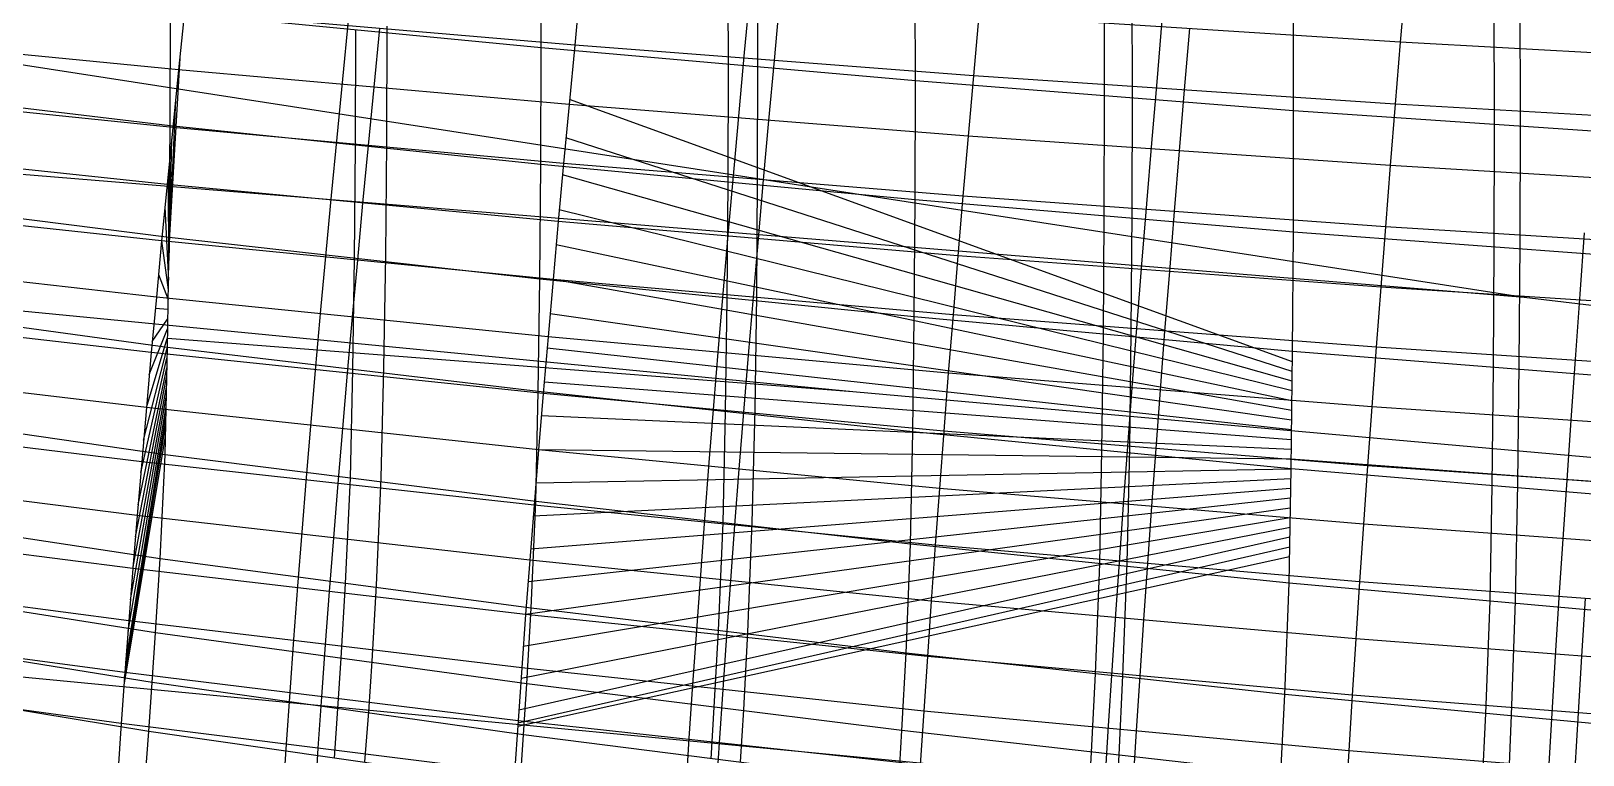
# Model space of a CAD drawing. Extents: x -530 to 530, y -2 to 255.
# Drawn here: x -352.3 to -270.1, y 89.9 to 128.3 of the extents above; entities that cross this region are included whole.
import ezdxf

# ---------------------------------------------------------------- set-up
doc = ezdxf.new("R2010")
doc.units = 0
doc.header["$MEASUREMENT"] = 0
doc.layers.add('default', color=7, linetype='Continuous')

msp = doc.modelspace()

# ---------------------------------------------------------------- linework, layer by layer
at = {"layer": 'default', "color": 8, "linetype": 'Continuous'}
for p, q in [((-273.215, 114.128, 431.391), (-417.13, 136.417, 292.854)), ((-273.215, 114.128, 431.391), (-378.373, 122.759, 260.312)), ((-308.784, 109.134, 193.007), (-363.407, 114.438, 129.451)), ((-37.062, 85.96, 735.422), (-273.215, 114.128, 431.391)), ((-308.784, 109.134, 193.007), (-345.081, 111.957, 117.207)), ((-199.376, 99.367, 361.338), (-308.784, 109.134, 193.007)), ((-251.225, 103, 167.175), (-285.551, 105.557, 83.79))]:
    msp.add_line(p, q, dxfattribs=at)
at = {"layer": 'default', "color": 3, "linetype": 'Continuous'}
for p, q in [((-325.287, 127.362, 105.191), (-325.3, 133.629, 104.676)), ((-305.461, 125.625, 94.022), (-305.475, 132.031, 93.493)), ((-285.425, 124.037, 82.592), (-285.439, 130.569, 82.05)), ((-344.943, 123.236, 116.528), (-344.922, 129.267, 116.085)), ((-325.287, 127.362, 105.191), (-344.922, 129.267, 116.085)), ((-325.305, 121.186, 105.647), (-325.287, 127.362, 105.191)), ((-305.461, 125.625, 94.022), (-325.287, 127.362, 105.191)), ((-344.943, 123.236, 116.528), (-363.262, 125.424, 128.789)), ((-305.476, 119.313, 94.489), (-305.461, 125.625, 94.022)), ((-285.425, 124.037, 82.592), (-305.461, 125.625, 94.022)), ((-285.439, 117.599, 83.069), (-285.425, 124.037, 82.592)), ((-264.152, 122.575, 72.749), (-285.425, 124.037, 82.592)), ((-344.998, 117.306, 116.912), (-344.943, 123.236, 116.528)), ((-325.305, 121.186, 105.647), (-344.943, 123.236, 116.528)), ((-325.357, 115.112, 106.04), (-325.305, 121.186, 105.647)), ((-305.476, 119.313, 94.489), (-325.305, 121.186, 105.647)), ((-344.998, 117.306, 116.912), (-363.32, 119.648, 129.162)), ((-305.524, 113.105, 94.891), (-305.476, 119.313, 94.489)), ((-285.439, 117.599, 83.069), (-305.476, 119.313, 94.489)), ((-285.483, 111.268, 83.478), (-285.439, 117.599, 83.069)), ((-264.164, 116.022, 73.237), (-285.439, 117.599, 83.069)), ((-345.089, 111.488, 117.233), (-344.998, 117.306, 116.912)), ((-325.357, 115.112, 106.04), (-344.998, 117.306, 116.912)), ((-325.442, 109.153, 106.368), (-325.357, 115.112, 106.04)), ((-305.524, 113.105, 94.891), (-325.357, 115.112, 106.04)), ((-345.089, 111.488, 117.233), (-363.415, 113.981, 129.476)), ((-305.604, 107.015, 95.225), (-305.524, 113.105, 94.891)), ((-285.483, 111.268, 83.478), (-305.524, 113.105, 94.891)), ((-345.217, 105.799, 117.487), (-345.089, 111.488, 117.233)), ((-325.442, 109.153, 106.368), (-345.089, 111.488, 117.233)), ((-285.557, 105.057, 83.817), (-285.483, 111.268, 83.478)), ((-264.205, 109.578, 73.654), (-285.483, 111.268, 83.478)), ((-325.565, 103.325, 106.625), (-325.442, 109.153, 106.368)), ((-305.604, 107.015, 95.225), (-325.442, 109.153, 106.368)), ((-345.217, 105.799, 117.487), (-363.548, 108.44, 129.725)), ((-305.719, 101.059, 95.485), (-305.604, 107.015, 95.225)), ((-285.557, 105.057, 83.817), (-305.604, 107.015, 95.225)), ((-345.483, 100.276, 117.521), (-345.217, 105.799, 117.487)), ((-325.565, 103.325, 106.625), (-345.217, 105.799, 117.487)), ((-285.665, 98.982, 84.079), (-285.557, 105.057, 83.817)), ((-264.274, 103.255, 73.997), (-285.557, 105.057, 83.817)), ((-345.483, 100.276, 117.521), (-363.824, 103.061, 129.766)), ((-325.819, 97.669, 106.652), (-325.565, 103.325, 106.625)), ((-305.719, 101.059, 95.485), (-325.565, 103.325, 106.625)), ((-305.96, 95.277, 95.504), (-305.719, 101.059, 95.485)), ((-285.665, 98.982, 84.079), (-305.719, 101.059, 95.485)), ((-345.73, 96.357, 117.456), (-345.483, 100.276, 117.521)), ((-325.819, 97.669, 106.652), (-345.483, 100.276, 117.521)), ((-345.73, 96.357, 117.456), (-364.079, 99.244, 129.712)), ((-285.891, 93.084, 84.09), (-285.665, 98.982, 84.079)), ((-264.373, 97.071, 74.262), (-285.665, 98.982, 84.079)), ((-326.056, 93.653, 106.577), (-325.819, 97.669, 106.652)), ((-305.96, 95.277, 95.504), (-325.819, 97.669, 106.652)), ((-345.903, 93.72, 117.403), (-364.258, 96.677, 129.665)), ((-345.903, 93.72, 117.403), (-345.73, 96.357, 117.456)), ((-326.056, 93.653, 106.577), (-345.73, 96.357, 117.456)), ((-306.185, 91.172, 95.42), (-305.96, 95.277, 95.504)), ((-285.891, 93.084, 84.09), (-305.96, 95.277, 95.504)), ((-346.084, 91.123, 117.334), (-364.445, 94.148, 129.604)), ((-346.084, 91.123, 117.334), (-345.903, 93.72, 117.403)), ((-326.222, 90.953, 106.517), (-345.903, 93.72, 117.403)), ((-326.222, 90.953, 106.517), (-326.056, 93.653, 106.577)), ((-306.185, 91.172, 95.42), (-326.056, 93.653, 106.577)), ((-286.102, 88.897, 83.996), (-285.891, 93.084, 84.09)), ((-264.584, 91.066, 74.266), (-285.891, 93.084, 84.09)), ((-346.275, 88.565, 117.247), (-346.084, 91.123, 117.334)), ((-326.396, 88.292, 106.441), (-346.084, 91.123, 117.334)), ((-326.396, 88.292, 106.441), (-326.222, 90.953, 106.517)), ((-306.342, 88.411, 95.353), (-326.222, 90.953, 106.517)), ((-306.342, 88.411, 95.353), (-306.185, 91.172, 95.42)), ((-286.102, 88.897, 83.996), (-306.185, 91.172, 95.42))]:
    msp.add_line(p, q, dxfattribs=at)
at = {"layer": 'default', "color": 7, "linetype": 'Continuous'}
for p, q in [((-315.374, 126.494, 99.606), (-315.388, 132.83, 99.084)), ((-295.443, 124.831, 88.307), (-295.457, 131.3, 87.771)), ((-312.658, 129.886, 55.221), (-312.955, 126.692, 54.907)), ((-274.789, 123.306, 77.67), (-274.803, 129.897, 77.122)), ((-335.124, 122.211, 111.088), (-335.105, 128.314, 110.638)), ((-333.854, 128.387, 67.625), (-334.16, 125.282, 67.343)), ((-290.941, 128.39, 43.262), (-291.219, 125.135, 42.931)), ((-312.955, 126.692, 54.907), (-313.244, 123.521, 54.607)), ((-315.391, 120.249, 100.068), (-315.374, 126.494, 99.606)), ((-334.16, 125.282, 67.343), (-334.458, 122.199, 67.072)), ((-291.219, 125.135, 42.931), (-291.49, 121.903, 42.615)), ((-295.458, 118.456, 88.779), (-295.443, 124.831, 88.307)), ((-313.244, 123.521, 54.607), (-313.526, 120.372, 54.32)), ((-274.802, 116.811, 78.153), (-274.789, 123.306, 77.67)), ((-335.177, 116.209, 111.476), (-335.124, 122.211, 111.088)), ((-334.458, 122.199, 67.072), (-334.748, 119.142, 66.812)), ((-291.49, 121.903, 42.615), (-291.754, 118.693, 42.311)), ((-315.44, 114.108, 100.465), (-315.391, 120.249, 100.068)), ((-313.526, 120.372, 54.32), (-313.8, 117.25, 54.044)), ((-334.748, 119.142, 66.812), (-335.03, 116.109, 66.566)), ((-295.503, 112.186, 89.185), (-295.458, 118.456, 88.779)), ((-291.754, 118.693, 42.311), (-292.011, 115.511, 42.019)), ((-313.8, 117.25, 54.044), (-314.066, 114.153, 53.781)), ((-274.844, 110.423, 78.566), (-274.802, 116.811, 78.153)), ((-335.03, 116.109, 66.566), (-335.302, 113.103, 66.332)), ((-335.266, 110.321, 111.8), (-335.177, 116.209, 111.476)), ((-292.011, 115.511, 42.019), (-292.261, 112.355, 41.742)), ((-315.523, 108.084, 100.796), (-315.44, 114.108, 100.465)), ((-314.066, 114.153, 53.781), (-314.324, 111.083, 53.533)), ((-335.302, 113.103, 66.332), (-335.566, 110.128, 66.112)), ((-295.58, 106.036, 89.521), (-295.503, 112.186, 89.185)), ((-292.261, 112.355, 41.742), (-292.502, 109.226, 41.48)), ((-314.324, 111.083, 53.533), (-314.573, 108.045, 53.299)), ((-335.391, 104.562, 112.056), (-335.266, 110.321, 111.8)), ((-274.915, 104.156, 78.907), (-274.844, 110.423, 78.566)), ((-335.566, 110.128, 66.112), (-335.819, 107.184, 65.908)), ((-292.502, 109.226, 41.48), (-292.735, 106.13, 41.232)), ((-315.642, 102.192, 101.055), (-315.523, 108.084, 100.796)), ((-314.573, 108.045, 53.299), (-314.813, 105.038, 53.08)), ((-335.819, 107.184, 65.908), (-336.062, 104.271, 65.718)), ((-292.735, 106.13, 41.232), (-292.959, 103.065, 41)), ((-295.692, 100.02, 89.782), (-295.58, 106.036, 89.521)), ((-335.651, 98.972, 112.086), (-335.391, 104.562, 112.056)), ((-314.813, 105.038, 53.08), (-315.042, 102.063, 52.878)), ((-336.062, 104.271, 65.718), (-336.296, 101.393, 65.541)), ((-275.019, 98.026, 79.17), (-274.915, 104.156, 78.907)), ((-292.959, 103.065, 41), (-293.175, 100.033, 40.786)), ((-315.889, 96.473, 101.078), (-315.642, 102.192, 101.055)), ((-315.042, 102.063, 52.878), (-315.263, 99.124, 52.689)), ((-336.296, 101.393, 65.541), (-336.518, 98.548, 65.382)), ((-295.925, 94.18, 89.797), (-295.692, 100.02, 89.782)), ((-293.175, 100.033, 40.786), (-293.382, 97.038, 40.585)), ((-335.893, 95.005, 112.017), (-335.651, 98.972, 112.086)), ((-315.263, 99.124, 52.689), (-315.473, 96.219, 52.518)), ((-336.518, 98.548, 65.382), (-336.729, 95.741, 65.24)), ((-275.238, 92.075, 79.178), (-275.019, 98.026, 79.17)), ((-269.985, 98.169, 30.705), (-270.177, 95.122, 30.494)), ((-293.382, 97.038, 40.585), (-293.578, 94.077, 40.403)), ((-316.12, 92.412, 100.999), (-315.889, 96.473, 101.078)), ((-315.473, 96.219, 52.518), (-315.672, 93.352, 52.365)), ((-336.729, 95.741, 65.24), (-336.929, 92.969, 65.112)), ((-336.063, 92.337, 111.96), (-335.893, 95.005, 112.017)), ((-270.177, 95.122, 30.494), (-270.359, 92.11, 30.302)), ((-296.143, 90.034, 89.708), (-295.925, 94.18, 89.797)), ((-293.578, 94.077, 40.403), (-293.765, 91.156, 40.24)), ((-336.929, 92.969, 65.112), (-337.117, 90.239, 65.004)), ((-315.672, 93.352, 52.365), (-315.862, 90.522, 52.228)), ((-336.24, 89.708, 111.887), (-336.063, 92.337, 111.96)), ((-316.282, 89.682, 100.935), (-316.12, 92.412, 100.999)), ((-270.359, 92.11, 30.302), (-270.532, 89.138, 30.129)), ((-275.442, 87.85, 79.08), (-275.238, 92.075, 79.178)), ((-315.862, 90.522, 52.228), (-316.039, 87.734, 52.11)), ((-293.765, 91.156, 40.24), (-293.942, 88.271, 40.093)), ((-337.117, 90.239, 65.004), (-337.29, 87.549, 64.916)), ((-296.296, 87.246, 89.637), (-296.143, 90.034, 89.708))]:
    msp.add_line(p, q, dxfattribs=at)
at = {"layer": 'default', "color": 4, "linetype": 'Continuous'}
for p, q in [((-313.806, 126.705, 102.309), (-313.82, 133.07, 101.784)), ((-293.97, 125.051, 91.108), (-293.984, 131.549, 90.569)), ((-314.23, 130.335, 52.206), (-314.529, 127.128, 51.889)), ((-273.413, 123.535, 80.572), (-273.427, 130.156, 80.021)), ((-335.515, 128.82, 64.735), (-335.822, 125.703, 64.45)), ((-333.475, 122.381, 113.692), (-333.455, 128.516, 113.24)), ((-292.401, 128.837, 40.157), (-292.682, 125.569, 39.823)), ((-344.442, 126.822, 73.704), (-345.001, 117.129, 116.922)), ((-314.529, 127.128, 51.889), (-314.82, 123.944, 51.587)), ((-313.824, 120.429, 102.773), (-313.806, 126.705, 102.309)), ((-335.822, 125.703, 64.45), (-336.122, 122.608, 64.176)), ((-293.986, 118.644, 91.583), (-293.97, 125.051, 91.108)), ((-292.682, 125.569, 39.823), (-292.954, 122.324, 39.504)), ((-344.663, 124.62, 73.513), (-345.011, 116.612, 116.948)), ((-285.489, 110.73, 83.508), (-323.789, 124.633, 61.062)), ((-314.82, 123.944, 51.587), (-315.103, 120.784, 51.296)), ((-273.427, 117.007, 81.058), (-273.413, 123.535, 80.572)), ((-344.87, 122.547, 73.335), (-345.02, 116.095, 116.974)), ((-336.122, 122.608, 64.176), (-336.415, 119.539, 63.915)), ((-285.497, 110.213, 83.533), (-323.979, 122.6, 60.879)), ((-333.529, 116.345, 114.083), (-333.475, 122.381, 113.692)), ((-292.954, 122.324, 39.504), (-293.219, 119.103, 39.198)), ((-345.049, 120.733, 73.184), (-345.03, 115.578, 117)), ((-285.504, 109.695, 83.559), (-324.162, 120.628, 60.704)), ((-315.103, 120.784, 51.296), (-315.38, 117.649, 51.018)), ((-313.874, 114.253, 103.173), (-313.824, 120.429, 102.773)), ((-336.415, 119.539, 63.915), (-336.698, 116.493, 63.666)), ((-345.224, 118.929, 73.039), (-345.04, 115.06, 117.026)), ((-285.512, 109.178, 83.584), (-324.332, 118.773, 60.543)), ((-294.032, 112.339, 91.991), (-293.986, 118.644, 91.583)), ((-293.219, 119.103, 39.198), (-293.479, 115.908, 38.904)), ((-315.38, 117.649, 51.018), (-315.648, 114.538, 50.753)), ((-345.397, 117.13, 72.895), (-345.049, 114.543, 117.052)), ((-285.519, 108.661, 83.61), (-324.498, 116.929, 60.388)), ((-273.47, 110.584, 81.473), (-273.427, 117.007, 81.058)), ((-270.027, 117.561, 29.089), (-270.267, 114.311, 28.781)), ((-336.698, 116.493, 63.666), (-336.973, 113.473, 63.43)), ((-333.618, 110.42, 114.41), (-333.529, 116.345, 114.083)), ((-345.564, 115.346, 72.76), (-345.059, 114.026, 117.078)), ((-293.479, 115.908, 38.904), (-293.73, 112.737, 38.625)), ((-285.527, 108.144, 83.635), (-324.663, 115.089, 60.236)), ((-315.648, 114.538, 50.753), (-315.907, 111.454, 50.502)), ((-270.267, 114.311, 28.781), (-270.5, 111.086, 28.487)), ((-345.73, 113.568, 72.627), (-345.069, 113.509, 117.104)), ((-336.973, 113.473, 63.43), (-337.238, 110.483, 63.208)), ((-313.958, 108.192, 103.507), (-313.874, 114.253, 103.173)), ((-345.892, 111.803, 72.499), (-345.079, 112.992, 117.13)), ((-285.535, 107.626, 83.661), (-324.822, 113.266, 60.091)), ((-293.73, 112.737, 38.625), (-293.973, 109.594, 38.36)), ((-346.205, 108.303, 72.259), (-345.098, 111.957, 117.182)), ((-346.05, 110.05, 72.378), (-345.088, 112.475, 117.156)), ((-294.11, 106.151, 92.33), (-294.032, 112.339, 91.991)), ((-346.355, 106.574, 72.149), (-345.108, 111.44, 117.208)), ((-285.542, 107.109, 83.686), (-324.98, 111.448, 59.95)), ((-315.907, 111.454, 50.502), (-316.159, 108.4, 50.266)), ((-270.5, 111.086, 28.487), (-270.725, 107.888, 28.209)), ((-346.646, 103.145, 71.939), (-345.127, 110.406, 117.26)), ((-346.502, 104.853, 72.041), (-345.117, 110.923, 117.234)), ((-337.238, 110.483, 63.208), (-337.494, 107.522, 63.001)), ((-333.77, 104.573, 114.685), (-333.618, 110.42, 114.41)), ((-273.543, 104.278, 81.817), (-273.47, 110.584, 81.473)), ((-346.922, 99.763, 71.751), (-345.147, 109.371, 117.312)), ((-346.785, 101.451, 71.844), (-345.137, 109.889, 117.286)), ((-285.55, 106.592, 83.712), (-325.134, 109.644, 59.813)), ((-293.973, 109.594, 38.36), (-294.208, 106.482, 38.109)), ((-347.052, 98.097, 71.669), (-345.156, 108.854, 117.339)), ((-347.302, 94.793, 71.516), (-345.176, 107.82, 117.391)), ((-347.179, 96.438, 71.59), (-345.166, 108.337, 117.365)), ((-285.557, 106.075, 83.737), (-325.284, 107.851, 59.683)), ((-316.159, 108.4, 50.266), (-316.4, 105.377, 50.045)), ((-314.105, 102.21, 103.784), (-313.958, 108.192, 103.507)), ((-270.725, 107.888, 28.209), (-270.943, 104.722, 27.946)), ((-347.362, 93.979, 71.482), (-345.185, 107.303, 117.417)), ((-337.494, 107.522, 63.001), (-337.738, 104.593, 62.809)), ((-347.391, 93.579, 71.466), (-345.195, 106.785, 117.443)), ((-285.565, 105.557, 83.763), (-325.432, 106.065, 59.556)), ((-294.208, 106.482, 38.109), (-294.434, 103.4, 37.875)), ((-294.251, 100.044, 92.609), (-294.11, 106.151, 92.33)), ((-316.4, 105.377, 50.045), (-316.631, 102.385, 49.84)), ((-337.738, 104.593, 62.809), (-337.975, 101.698, 62.631)), ((-334.016, 98.876, 114.707), (-333.77, 104.573, 114.685)), ((-285.58, 104.523, 83.814), (-325.715, 102.538, 59.324)), ((-285.572, 105.04, 83.789), (-325.575, 104.298, 59.439)), ((-270.943, 104.722, 27.946), (-271.152, 101.588, 27.699)), ((-285.587, 104.005, 83.84), (-325.852, 100.792, 59.214)), ((-273.677, 98.056, 82.098), (-273.543, 104.278, 81.817)), ((-285.602, 102.971, 83.891), (-326.114, 97.334, 59.013)), ((-285.595, 103.488, 83.865), (-325.984, 99.06, 59.112)), ((-294.434, 103.4, 37.875), (-294.651, 100.352, 37.658)), ((-285.61, 102.454, 83.916), (-326.237, 95.631, 58.924)), ((-316.631, 102.385, 49.84), (-316.855, 99.429, 49.649)), ((-314.337, 96.381, 103.799), (-314.105, 102.21, 103.784)), ((-337.975, 101.698, 62.631), (-338.199, 98.833, 62.47)), ((-285.625, 101.419, 83.967), (-326.476, 92.254, 58.759)), ((-285.617, 101.936, 83.942), (-326.359, 93.935, 58.839)), ((-271.152, 101.588, 27.699), (-271.353, 98.487, 27.47)), ((-285.64, 100.385, 84.018), (-326.536, 91.379, 58.72)), ((-285.633, 100.902, 83.993), (-326.523, 91.568, 58.728)), ((-294.651, 100.352, 37.658), (-294.86, 97.339, 37.456)), ((-294.468, 94.093, 92.615), (-294.251, 100.044, 92.609)), ((-338.199, 98.833, 62.47), (-338.412, 96.006, 62.325)), ((-334.246, 94.853, 114.629), (-334.016, 98.876, 114.707)), ((-316.855, 99.429, 49.649), (-317.067, 96.503, 49.476)), ((-273.878, 91.992, 82.097), (-273.677, 98.056, 82.098)), ((-271.353, 98.487, 27.47), (-271.547, 95.422, 27.257)), ((-294.86, 97.339, 37.456), (-295.059, 94.357, 37.272)), ((-317.067, 96.503, 49.476), (-317.268, 93.616, 49.32)), ((-314.555, 92.265, 103.711), (-314.337, 96.381, 103.799)), ((-338.412, 96.006, 62.325), (-338.615, 93.213, 62.196)), ((-271.547, 95.422, 27.257), (-271.731, 92.389, 27.062)), ((-334.424, 92.166, 114.561), (-334.246, 94.853, 114.629)), ((-295.059, 94.357, 37.272), (-295.247, 91.416, 37.106)), ((-294.672, 89.891, 92.518), (-294.468, 94.093, 92.615)), ((-338.615, 93.213, 62.196), (-338.805, 90.457, 62.086)), ((-317.268, 93.616, 49.32), (-317.46, 90.764, 49.181)), ((-334.63, 89.515, 114.446), (-334.424, 92.166, 114.561)), ((-314.725, 89.515, 103.636), (-314.555, 92.265, 103.711)), ((-271.731, 92.389, 27.062), (-271.905, 89.397, 26.887)), ((-295.247, 91.416, 37.106), (-295.426, 88.509, 36.958)), ((-274.067, 87.71, 81.991), (-273.878, 91.992, 82.097)), ((-338.805, 90.457, 62.086), (-338.982, 87.735, 61.998)), ((-317.46, 90.764, 49.181), (-317.639, 87.95, 49.062)), ((-294.832, 87.083, 92.436), (-294.672, 89.891, 92.518))]:
    msp.add_line(p, q, dxfattribs=at)
at = {"layer": 'default', "color": 5, "linetype": 'Continuous'}
for p, q in [((-279.5, 130.977, 38.065), (-279.776, 127.673, 37.714)), ((-323.21, 130.665, 61.633), (-323.516, 127.503, 61.328)), ((-344.192, 129.271, 73.922), (-344.505, 126.2, 73.648)), ((-323.516, 127.503, 61.328), (-344.192, 129.271, 73.922)), ((-302.106, 129.108, 48.809), (-302.394, 125.882, 48.487)), ((-279.776, 127.673, 37.714), (-302.106, 129.108, 48.809)), ((-344.505, 126.2, 73.648), (-364.888, 128.21, 86.05)), ((-323.516, 127.503, 61.328), (-323.815, 124.363, 61.037)), ((-302.394, 125.882, 48.487), (-323.516, 127.503, 61.328)), ((-279.776, 127.673, 37.714), (-280.045, 124.388, 37.375)), ((-256.058, 126.358, 28.897), (-279.776, 127.673, 37.714)), ((-344.505, 126.2, 73.648), (-344.811, 123.151, 73.386)), ((-323.815, 124.363, 61.037), (-344.505, 126.2, 73.648)), ((-302.394, 125.882, 48.487), (-302.674, 122.679, 48.178)), ((-280.045, 124.388, 37.375), (-302.394, 125.882, 48.487)), ((-344.811, 123.151, 73.386), (-365.206, 125.234, 85.804)), ((-323.815, 124.363, 61.037), (-324.105, 121.246, 60.758)), ((-302.674, 122.679, 48.178), (-323.815, 124.363, 61.037)), ((-280.045, 124.388, 37.375), (-280.307, 121.127, 37.051)), ((-256.304, 123.02, 28.542), (-280.045, 124.388, 37.375)), ((-344.811, 123.151, 73.386), (-345.108, 120.128, 73.134)), ((-324.105, 121.246, 60.758), (-344.811, 123.151, 73.386)), ((-302.674, 122.679, 48.178), (-302.947, 119.498, 47.881)), ((-280.307, 121.127, 37.051), (-302.674, 122.679, 48.178)), ((-345.108, 120.128, 73.134), (-365.515, 122.283, 85.569)), ((-324.105, 121.246, 60.758), (-324.388, 118.155, 60.49)), ((-302.947, 119.498, 47.881), (-324.105, 121.246, 60.758)), ((-280.307, 121.127, 37.051), (-280.562, 117.888, 36.74)), ((-256.544, 119.705, 28.203), (-280.307, 121.127, 37.051)), ((-345.108, 120.128, 73.134), (-345.397, 117.13, 72.895)), ((-324.388, 118.155, 60.49), (-345.108, 120.128, 73.134)), ((-345.397, 117.13, 72.895), (-365.816, 119.356, 85.346)), ((-302.947, 119.498, 47.881), (-303.212, 116.345, 47.597)), ((-280.562, 117.888, 36.74), (-302.947, 119.498, 47.881)), ((-324.388, 118.155, 60.49), (-324.663, 115.089, 60.236)), ((-303.212, 116.345, 47.597), (-324.388, 118.155, 60.49)), ((-280.562, 117.888, 36.74), (-280.81, 114.678, 36.441)), ((-256.778, 116.413, 27.876), (-280.562, 117.888, 36.74)), ((-345.397, 117.13, 72.895), (-345.676, 114.157, 72.67)), ((-324.663, 115.089, 60.236), (-345.397, 117.13, 72.895)), ((-345.676, 114.157, 72.67), (-366.107, 116.455, 85.136)), ((-303.212, 116.345, 47.597), (-303.47, 113.217, 47.327)), ((-280.81, 114.678, 36.441), (-303.212, 116.345, 47.597)), ((-324.663, 115.089, 60.236), (-324.929, 112.05, 59.995)), ((-303.47, 113.217, 47.327), (-324.663, 115.089, 60.236)), ((-280.81, 114.678, 36.441), (-281.051, 111.493, 36.158)), ((-257.006, 113.15, 27.563), (-280.81, 114.678, 36.441)), ((-345.946, 111.215, 72.457), (-366.388, 113.583, 84.937)), ((-345.676, 114.157, 72.67), (-345.946, 111.215, 72.457)), ((-324.929, 112.05, 59.995), (-345.676, 114.157, 72.67)), ((-303.47, 113.217, 47.327), (-303.72, 110.117, 47.071)), ((-281.051, 111.493, 36.158), (-303.47, 113.217, 47.327)), ((-324.929, 112.05, 59.995), (-325.186, 109.042, 59.768)), ((-303.72, 110.117, 47.071), (-324.929, 112.05, 59.995)), ((-345.946, 111.215, 72.457), (-346.205, 108.303, 72.259)), ((-325.186, 109.042, 59.768), (-345.946, 111.215, 72.457)), ((-281.051, 111.493, 36.158), (-281.284, 108.336, 35.889)), ((-257.227, 109.913, 27.265), (-281.051, 111.493, 36.158)), ((-346.205, 108.303, 72.259), (-366.658, 110.742, 84.753)), ((-303.72, 110.117, 47.071), (-303.961, 107.048, 46.83)), ((-281.284, 108.336, 35.889), (-303.72, 110.117, 47.071)), ((-325.186, 109.042, 59.768), (-325.432, 106.065, 59.556)), ((-303.961, 107.048, 46.83), (-325.186, 109.042, 59.768)), ((-346.454, 105.422, 72.075), (-366.918, 107.929, 84.583)), ((-346.205, 108.303, 72.259), (-346.454, 105.422, 72.075)), ((-325.432, 106.065, 59.556), (-346.205, 108.303, 72.259)), ((-281.284, 108.336, 35.889), (-281.51, 105.211, 35.634)), ((-257.441, 106.705, 26.983), (-281.284, 108.336, 35.889)), ((-303.961, 107.048, 46.83), (-304.193, 104.011, 46.604)), ((-281.51, 105.211, 35.634), (-303.961, 107.048, 46.83)), ((-325.432, 106.065, 59.556), (-325.669, 103.12, 59.36)), ((-304.193, 104.011, 46.604), (-325.432, 106.065, 59.556)), ((-346.454, 105.422, 72.075), (-346.694, 102.576, 71.905)), ((-325.669, 103.12, 59.36), (-346.454, 105.422, 72.075)), ((-346.694, 102.576, 71.905), (-367.167, 105.152, 84.425)), ((-281.51, 105.211, 35.634), (-281.726, 102.119, 35.397)), ((-257.647, 103.529, 26.716), (-281.51, 105.211, 35.634)), ((-304.193, 104.011, 46.604), (-304.415, 101.007, 46.395)), ((-281.726, 102.119, 35.397), (-304.193, 104.011, 46.604)), ((-325.669, 103.12, 59.36), (-325.897, 100.21, 59.178)), ((-304.415, 101.007, 46.395), (-325.669, 103.12, 59.36)), ((-346.922, 99.763, 71.751), (-367.405, 102.406, 84.283)), ((-346.694, 102.576, 71.905), (-346.922, 99.763, 71.751)), ((-325.897, 100.21, 59.178), (-346.694, 102.576, 71.905)), ((-281.726, 102.119, 35.397), (-281.934, 99.06, 35.176)), ((-257.846, 100.387, 26.466), (-281.726, 102.119, 35.397)), ((-304.415, 101.007, 46.395), (-304.629, 98.038, 46.2)), ((-281.934, 99.06, 35.176), (-304.415, 101.007, 46.395)), ((-347.138, 96.986, 71.614), (-367.63, 99.696, 84.157)), ((-346.922, 99.763, 71.751), (-347.138, 96.986, 71.614)), ((-326.114, 97.334, 59.013), (-346.922, 99.763, 71.751)), ((-325.897, 100.21, 59.178), (-326.114, 97.334, 59.013)), ((-304.629, 98.038, 46.2), (-325.897, 100.21, 59.178)), ((-281.934, 99.06, 35.176), (-282.134, 96.038, 34.97)), ((-258.036, 97.277, 26.234), (-281.934, 99.06, 35.176)), ((-304.629, 98.038, 46.2), (-304.832, 95.104, 46.023)), ((-282.134, 96.038, 34.97), (-304.629, 98.038, 46.2)), ((-347.344, 94.245, 71.492), (-367.844, 97.02, 84.044)), ((-326.114, 97.334, 59.013), (-326.32, 94.496, 58.865)), ((-304.832, 95.104, 46.023), (-326.114, 97.334, 59.013)), ((-347.138, 96.986, 71.614), (-347.344, 94.245, 71.492)), ((-326.32, 94.496, 58.865), (-347.138, 96.986, 71.614)), ((-282.134, 96.038, 34.97), (-282.324, 93.05, 34.784)), ((-258.22, 94.206, 26.017), (-282.134, 96.038, 34.97)), ((-304.832, 95.104, 46.023), (-305.025, 92.209, 45.865)), ((-282.324, 93.05, 34.784), (-304.832, 95.104, 46.023)), ((-347.536, 91.545, 71.388), (-368.045, 94.385, 83.949)), ((-347.344, 94.245, 71.492), (-347.536, 91.545, 71.388)), ((-326.515, 91.694, 58.733), (-347.344, 94.245, 71.492)), ((-326.32, 94.496, 58.865), (-326.515, 91.694, 58.733)), ((-305.025, 92.209, 45.865), (-326.32, 94.496, 58.865)), ((-282.324, 93.05, 34.784), (-282.505, 90.102, 34.616)), ((-258.394, 91.17, 25.82), (-282.324, 93.05, 34.784)), ((-305.025, 92.209, 45.865), (-305.208, 89.35, 45.722)), ((-282.505, 90.102, 34.616), (-305.025, 92.209, 45.865)), ((-347.536, 91.545, 71.388), (-347.714, 88.885, 71.304)), ((-326.698, 88.934, 58.62), (-347.536, 91.545, 71.388)), ((-326.515, 91.694, 58.733), (-326.698, 88.934, 58.62)), ((-305.208, 89.35, 45.722), (-326.515, 91.694, 58.733)), ((-282.505, 90.102, 34.616), (-282.676, 87.192, 34.465)), ((-258.559, 88.174, 25.642), (-282.505, 90.102, 34.616))]:
    msp.add_line(p, q, dxfattribs=at)
at = {"layer": 'default', "color": 1, "linetype": 'Continuous'}
msp.add_line((-278.156, 86.86, 428.865), (-423.606, 100.771, 290.836), dxfattribs=at)

doc.saveas('drawing.dxf')
